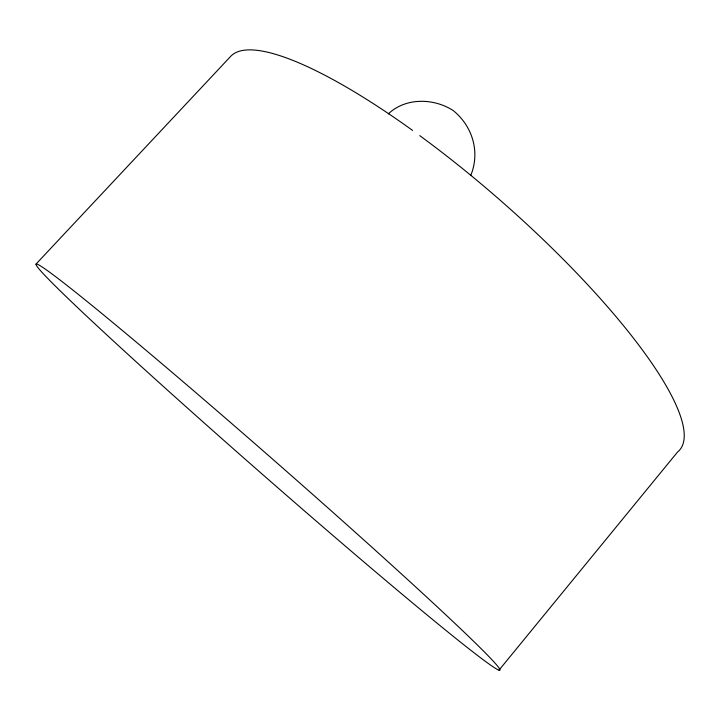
<?xml version="1.0" encoding="UTF-8"?>
<svg xmlns="http://www.w3.org/2000/svg" width="720" height="720" viewBox="0 0 720 720"><rect width="100%" height="100%" fill="white"/><g stroke="black" fill="none" stroke-linecap="round" stroke-linejoin="round"><path stroke-width="1.08" d="M470.718 175.545C480.348 152.109 472.626 126.252 453.195 110.538C433.836 98.019 405.603 97.398 388.323 113.895M498.996 670.158A308.088 9.063 41.2 0 0 166.464 367.569A308.088 9.063 41.2 0 0 137.871 363.375A308.088 9.063 41.2 0 0 498.996 670.158L677.511 452.07A298.548 69.84 41.2 0 0 419.733 135.621M36 264.087L230.211 56.871A298.548 69.84 41.2 0 1 412.605 130.437"/></g></svg>
